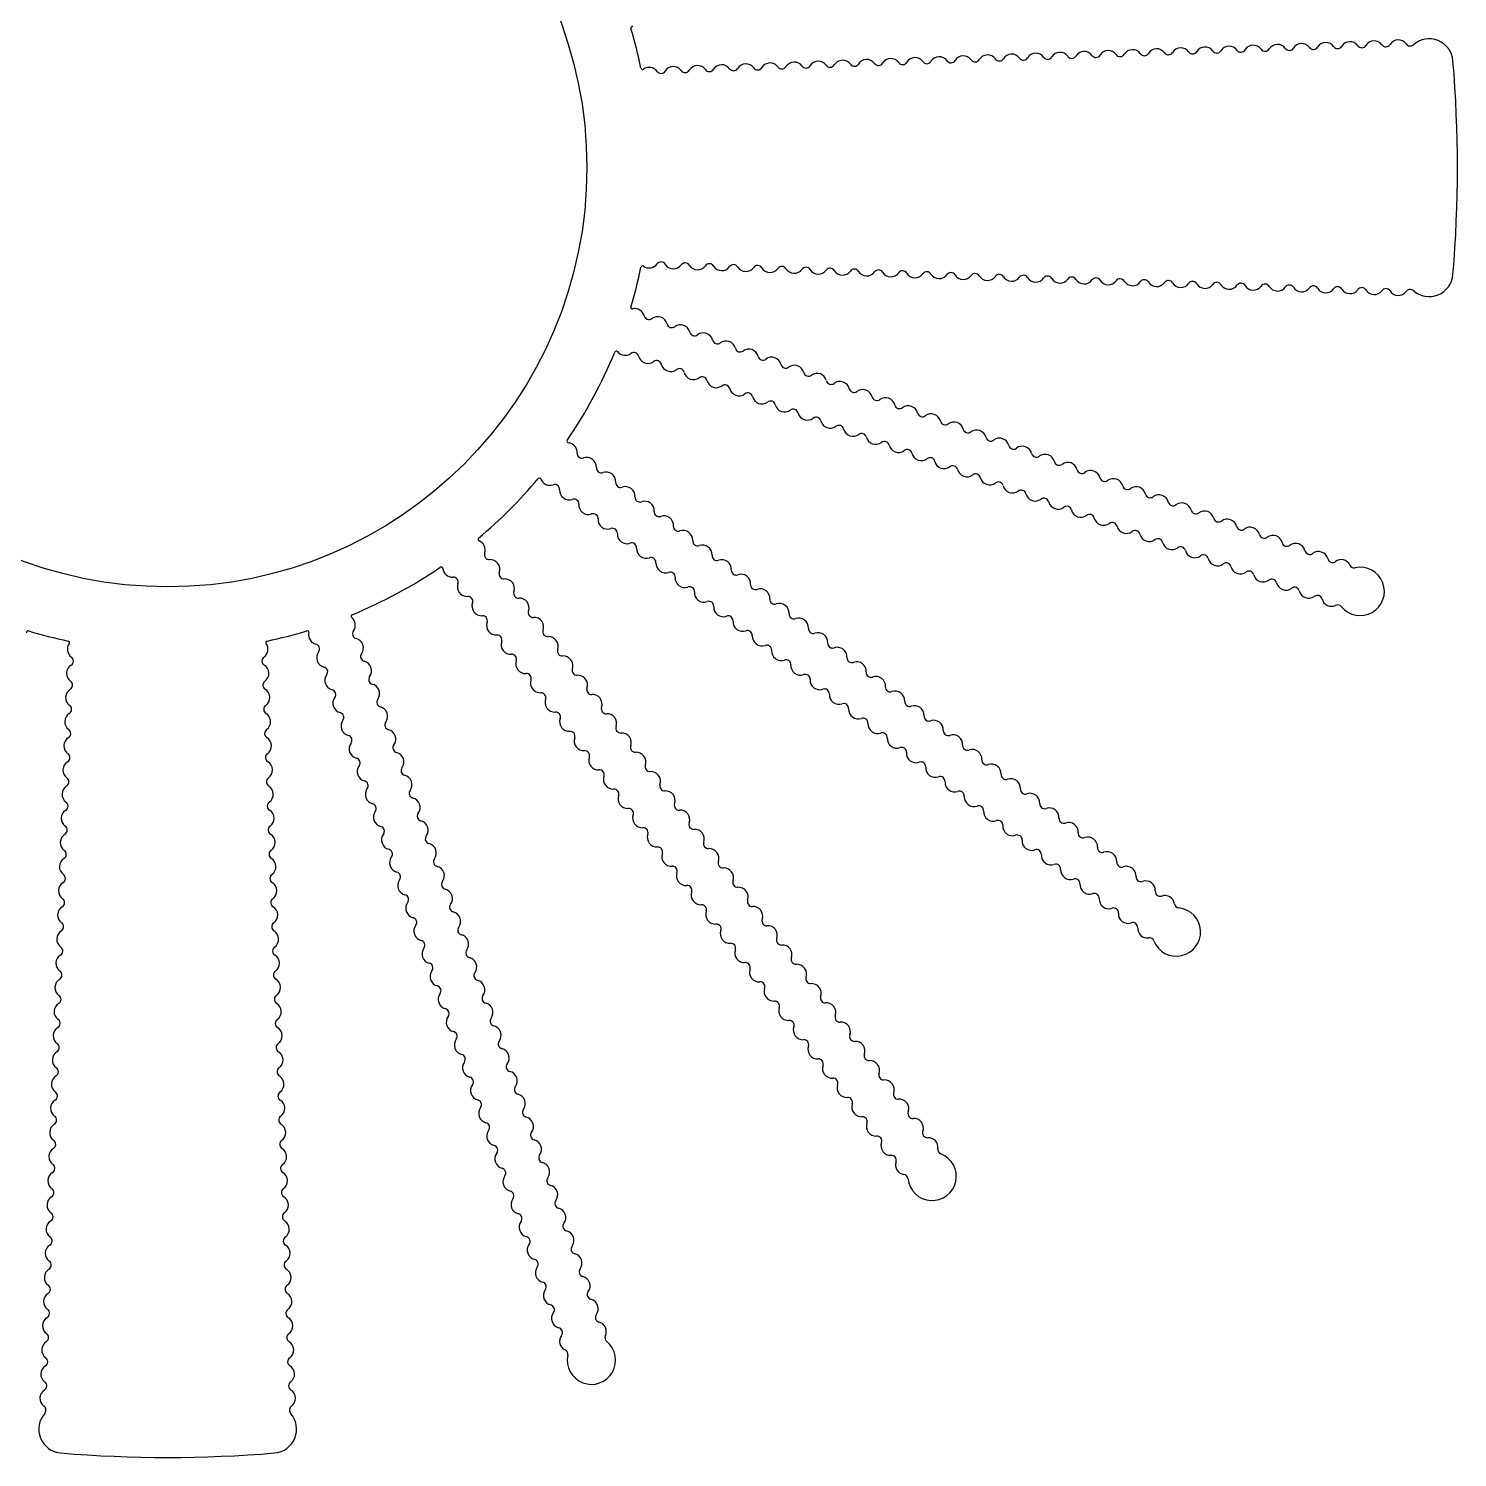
# Model space of a CAD drawing. Extents: x 1169.4 to 1249.4, y 450.2 to 530.2.
# Drawn here: x 1205.13 to 1249.44, y 450.16 to 494.47 of the extents above; entities that cross this region are included whole.
import ezdxf

# ---------------------------------------------------------------- set-up
doc = ezdxf.new("R2010")
doc.units = 0
doc.layers.get('0').update_dxf_attribs({"linetype": 'CONTINUOUS'})

msp = doc.modelspace()

# ---------------------------------------------------------------- linework, layer by layer
msp.add_circle((1209.442, 490.155), 13)
for centre, radius, start, end in [((1223.856, 494.484), 0.05, 77.6205, 196.7158), ((1209.442, 490.155), 15, 11.863, 16.7158), ((1247.609, 493.818), 0.3, 36.0343, 148.5456), ((1248.564, 493.41), 0.743, 4.7553, 131.1503), ((1235.618, 493.378), 0.3, 35.9509, 148.2491), ((1236.367, 493.406), 0.3, 35.9509, 148.2491), ((1237.117, 493.433), 0.3, 35.9509, 148.247), ((1237.866, 493.461), 0.3, 35.9528, 148.2491), ((1238.616, 493.488), 0.3, 35.9525, 148.2472), ((1238.981, 493.753), 0.152, 215.9477, 328.253), ((1239.365, 493.515), 0.3, 35.9509, 148.2471), ((1239.731, 493.781), 0.152, 215.9509, 328.2491), ((1240.115, 493.543), 0.3, 35.9526, 148.2491), ((1240.48, 493.808), 0.152, 215.9476, 328.2491), ((1240.864, 493.57), 0.3, 35.9509, 148.2491), ((1241.23, 493.836), 0.152, 215.9509, 328.2491), ((1241.613, 493.598), 0.3, 35.9509, 148.2491), ((1241.979, 493.863), 0.152, 215.9509, 328.2491), ((1242.363, 493.625), 0.3, 35.9509, 148.2491), ((1242.728, 493.89), 0.152, 215.9509, 328.2491), ((1243.112, 493.653), 0.3, 35.9509, 148.2491), ((1243.478, 493.918), 0.152, 215.9509, 328.2491), ((1243.862, 493.68), 0.3, 35.9509, 148.2491), ((1244.227, 493.945), 0.152, 215.9509, 328.2522), ((1244.611, 493.708), 0.3, 35.9526, 148.2476), ((1244.977, 493.973), 0.152, 215.9475, 328.2524), ((1245.361, 493.735), 0.3, 35.9525, 148.2474), ((1245.726, 494), 0.152, 215.9477, 328.2491), ((1246.11, 493.763), 0.3, 35.9509, 148.2491), ((1246.476, 494.028), 0.152, 215.9509, 328.2491), ((1246.859, 493.79), 0.3, 36.9053, 148.2491), ((1247.225, 494.056), 0.152, 214.123, 327.6291), ((1247.975, 494.084), 0.153, 216.0343, 311.1503), ((1224.171, 493.249), 0.05, 191.863, 305.9667), ((1224.377, 492.966), 0.3, 35.9524, 125.9667), ((1225.126, 492.993), 0.3, 35.953, 148.2472), ((1225.875, 493.021), 0.3, 35.9524, 148.2471), ((1226.625, 493.048), 0.3, 35.9509, 148.2491), ((1226.99, 493.313), 0.152, 215.9509, 328.2491), ((1227.374, 493.076), 0.3, 35.9509, 148.2491), ((1227.74, 493.341), 0.152, 215.9509, 328.2491), ((1228.124, 493.103), 0.3, 35.9526, 148.2491), ((1228.489, 493.368), 0.152, 215.9475, 328.2536), ((1228.873, 493.131), 0.3, 35.9509, 148.2468), ((1229.239, 493.396), 0.152, 215.9509, 328.2524), ((1229.623, 493.158), 0.3, 35.9509, 148.2475), ((1229.988, 493.423), 0.152, 215.9509, 328.2491), ((1230.372, 493.186), 0.3, 35.9509, 148.2491), ((1230.738, 493.451), 0.152, 215.9509, 328.2491), ((1231.121, 493.213), 0.3, 35.9509, 148.2491), ((1231.487, 493.478), 0.152, 215.9509, 328.2491), ((1231.871, 493.241), 0.3, 35.9509, 148.2491), ((1232.236, 493.506), 0.152, 215.9509, 328.2529), ((1232.62, 493.268), 0.3, 35.9509, 148.2472), ((1232.986, 493.533), 0.152, 215.9509, 328.2522), ((1233.37, 493.296), 0.3, 35.9531, 148.2475), ((1233.735, 493.561), 0.152, 215.9466, 328.2538), ((1234.119, 493.323), 0.3, 35.9534, 148.2467), ((1234.485, 493.588), 0.152, 215.946, 328.2532), ((1234.869, 493.351), 0.3, 35.9509, 148.247), ((1235.234, 493.616), 0.152, 215.9509, 328.2491), ((1235.984, 493.643), 0.152, 215.9509, 328.2491), ((1236.733, 493.671), 0.152, 215.9509, 328.2533), ((1237.482, 493.698), 0.152, 215.9509, 328.2491), ((1238.232, 493.726), 0.152, 215.9472, 328.2528), ((1209.442, 490.155), 40, 355.2447, 4.7553), ((1224.742, 493.231), 0.152, 215.9479, 328.253), ((1225.491, 493.258), 0.152, 215.9468, 328.2531), ((1226.241, 493.286), 0.152, 215.9479, 328.2491), ((1209.442, 490.155), 15, 343.284, 348.137), ((1224.171, 487.061), 0.05, 54.0333, 168.137), ((1224.377, 487.345), 0.3, 234.0333, 324.0476), ((1224.742, 487.08), 0.152, 31.747, 144.0521), ((1225.126, 487.317), 0.3, 211.7528, 324.047), ((1225.491, 487.052), 0.152, 31.7469, 144.0532), ((1225.875, 487.29), 0.3, 211.7529, 324.0476), ((1226.241, 487.025), 0.152, 31.7509, 144.0521), ((1226.625, 487.262), 0.3, 211.7509, 324.0491), ((1226.99, 486.997), 0.152, 31.7509, 144.0491), ((1227.374, 487.235), 0.3, 211.7509, 324.0491), ((1227.74, 486.97), 0.152, 31.7509, 144.0491), ((1228.124, 487.207), 0.3, 211.7509, 324.0474), ((1228.489, 486.942), 0.152, 31.7464, 144.0525), ((1228.873, 487.18), 0.3, 211.7532, 324.0491), ((1229.239, 486.915), 0.152, 31.7476, 144.0491), ((1229.988, 486.887), 0.152, 31.7509, 144.0491), ((1229.623, 487.152), 0.3, 211.7525, 324.0491), ((1230.372, 487.125), 0.3, 211.7509, 324.0491), ((1230.738, 486.86), 0.152, 31.7509, 144.0491), ((1231.121, 487.097), 0.3, 211.7509, 324.0491), ((1231.487, 486.832), 0.152, 31.7509, 144.0491), ((1231.871, 487.07), 0.3, 211.7509, 324.0491), ((1232.236, 486.805), 0.152, 31.7471, 144.0491), ((1232.62, 487.042), 0.3, 211.7528, 324.0491), ((1232.986, 486.777), 0.152, 31.7478, 144.0491), ((1233.37, 487.015), 0.3, 211.7525, 324.0469), ((1233.735, 486.75), 0.152, 31.7462, 144.0534), ((1234.119, 486.987), 0.3, 211.7533, 324.0466), ((1234.485, 486.722), 0.152, 31.7468, 144.054), ((1234.869, 486.96), 0.3, 211.753, 324.0491), ((1235.234, 486.695), 0.152, 31.7509, 144.0491), ((1235.618, 486.932), 0.3, 211.7509, 324.0491), ((1235.984, 486.667), 0.152, 31.7509, 144.0491), ((1236.367, 486.905), 0.3, 211.7509, 324.0491), ((1236.733, 486.64), 0.152, 31.7467, 144.0491), ((1237.117, 486.878), 0.3, 211.753, 324.0491), ((1237.482, 486.612), 0.152, 31.7509, 144.0491), ((1237.866, 486.85), 0.3, 211.7509, 324.0472), ((1238.232, 486.585), 0.152, 31.7472, 144.0528), ((1238.616, 486.823), 0.3, 211.7528, 324.0475), ((1238.981, 486.557), 0.152, 31.747, 144.0523), ((1239.365, 486.795), 0.3, 211.7529, 324.0491), ((1239.731, 486.53), 0.152, 31.7509, 144.0491), ((1240.115, 486.768), 0.3, 211.7509, 324.0474), ((1240.48, 486.503), 0.152, 31.7509, 144.0524), ((1240.864, 486.74), 0.3, 211.7509, 324.0491), ((1241.23, 486.475), 0.152, 31.7509, 144.0491), ((1241.979, 486.448), 0.152, 31.7509, 144.0491), ((1248.564, 486.901), 0.743, 228.8497, 355.2447), ((1241.613, 486.713), 0.3, 211.7509, 324.0491), ((1242.363, 486.685), 0.3, 211.7509, 324.0491), ((1242.728, 486.42), 0.152, 31.7509, 144.0491), ((1243.112, 486.658), 0.3, 211.7509, 324.0491), ((1243.478, 486.393), 0.152, 31.7509, 144.0491), ((1243.862, 486.63), 0.3, 211.7509, 324.0491), ((1244.227, 486.365), 0.152, 31.7478, 144.0491), ((1244.611, 486.603), 0.3, 211.7524, 324.0474), ((1244.977, 486.338), 0.152, 31.7476, 144.0525), ((1245.361, 486.575), 0.3, 211.7526, 324.0475), ((1245.726, 486.31), 0.152, 31.7509, 144.0523), ((1246.11, 486.548), 0.3, 211.7509, 324.0491), ((1246.476, 486.283), 0.152, 31.7509, 144.0491), ((1246.859, 486.52), 0.3, 211.7509, 323.0947), ((1247.225, 486.255), 0.152, 32.3709, 145.877), ((1247.609, 486.493), 0.3, 211.4544, 323.9657), ((1247.975, 486.226), 0.153, 48.8497, 143.9657), ((1223.856, 485.826), 0.05, 163.284, 282.3976), ((1223.932, 485.485), 0.3, 14.2899, 102.3976), ((1224.369, 485.596), 0.152, 194.2853, 306.5904), ((1224.638, 485.234), 0.3, 14.2904, 126.5846), ((1225.076, 485.345), 0.152, 194.2842, 306.5905), ((1225.345, 484.982), 0.3, 14.2899, 126.5845), ((1225.782, 485.094), 0.152, 194.2853, 306.5865), ((1226.052, 484.731), 0.3, 14.2883, 126.5865), ((1226.489, 484.843), 0.152, 194.2883, 306.5865), ((1209.442, 490.155), 15, 325.6856, 337.5909), ((1223.356, 484.418), 0.05, 38.4757, 157.5909), ((1223.63, 484.636), 0.3, 218.4757, 306.586), ((1223.899, 484.273), 0.152, 14.2855, 126.5906), ((1226.758, 484.48), 0.3, 14.2883, 126.5865), ((1227.196, 484.592), 0.152, 194.2883, 306.5865), ((1227.465, 484.229), 0.3, 14.2901, 126.5865), ((1224.337, 484.385), 0.3, 194.2913, 306.5855), ((1224.606, 484.022), 0.152, 14.2853, 126.5916), ((1225.043, 484.134), 0.3, 194.2913, 306.586), ((1225.312, 483.771), 0.152, 14.2893, 126.5906), ((1227.902, 484.341), 0.152, 194.2849, 306.591), ((1228.171, 483.978), 0.3, 14.2883, 126.5843), ((1228.609, 484.089), 0.152, 194.2883, 306.5898), ((1228.878, 483.727), 0.3, 14.2883, 126.5849), ((1225.75, 483.882), 0.3, 194.2893, 306.5875), ((1226.019, 483.52), 0.152, 14.2893, 126.5875), ((1226.457, 483.631), 0.3, 194.2893, 306.5875), ((1229.316, 483.838), 0.152, 194.2883, 306.5865), ((1229.585, 483.476), 0.3, 14.2883, 126.5865), ((1230.022, 483.587), 0.152, 194.2883, 306.5865), ((1230.291, 483.225), 0.3, 14.2883, 126.5865), ((1226.726, 483.269), 0.152, 14.2893, 126.5875), ((1227.163, 483.38), 0.3, 194.2893, 306.5858), ((1227.432, 483.018), 0.152, 14.2849, 126.591), ((1227.87, 483.129), 0.3, 194.2916, 306.5875), ((1230.729, 483.336), 0.152, 194.2883, 306.5865), ((1230.998, 482.974), 0.3, 14.2883, 126.5865), ((1231.436, 483.085), 0.152, 194.2883, 306.5904), ((1228.139, 482.767), 0.152, 14.2861, 126.5875), ((1228.577, 482.878), 0.3, 194.291, 306.5875), ((1228.846, 482.516), 0.152, 14.2893, 126.5875), ((1231.705, 482.722), 0.3, 14.2883, 126.5846), ((1232.142, 482.834), 0.152, 194.2883, 306.5896), ((1232.411, 482.471), 0.3, 14.2905, 126.585), ((1229.283, 482.627), 0.3, 194.2893, 306.5875), ((1229.552, 482.264), 0.152, 14.2893, 126.5875), ((1229.99, 482.376), 0.3, 194.2893, 306.5875), ((1230.259, 482.013), 0.152, 14.2893, 126.5875), ((1232.849, 482.583), 0.152, 194.284, 306.5912), ((1233.118, 482.22), 0.3, 14.2908, 126.5842), ((1233.556, 482.332), 0.152, 194.2835, 306.5907), ((1233.825, 481.969), 0.3, 14.2883, 126.5845), ((1221.873, 481.671), 0.05, 145.6856, 264.7636), ((1230.696, 482.125), 0.3, 194.2893, 306.5875), ((1230.966, 481.762), 0.152, 14.2855, 126.5875), ((1231.403, 481.874), 0.3, 194.2913, 306.5875), ((1234.262, 482.081), 0.152, 194.2883, 306.5865), ((1234.531, 481.718), 0.3, 14.2883, 126.5865), ((1234.969, 481.829), 0.152, 194.2883, 306.5865), ((1235.238, 481.467), 0.3, 14.2883, 126.5865), ((1221.841, 481.323), 0.3, 356.7021, 84.7636), ((1222.292, 481.297), 0.152, 176.6976, 289.0027), ((1231.672, 481.511), 0.152, 14.2862, 126.5875), ((1232.11, 481.623), 0.3, 194.2909, 306.5853), ((1232.379, 481.26), 0.152, 14.2846, 126.5919), ((1232.816, 481.372), 0.3, 194.2917, 306.5851), ((1235.675, 481.578), 0.152, 194.2883, 306.5907), ((1235.945, 481.216), 0.3, 14.2883, 126.5844), ((1236.382, 481.327), 0.152, 194.2883, 306.5865), ((1236.651, 480.965), 0.3, 14.2902, 126.5865), ((1222.439, 480.87), 0.3, 356.7027, 108.9969), ((1222.89, 480.844), 0.152, 176.6965, 289.0028), ((1233.086, 481.009), 0.152, 14.2852, 126.5924), ((1233.523, 481.12), 0.3, 194.2914, 306.5875), ((1233.792, 480.758), 0.152, 14.2893, 126.5875), ((1237.089, 481.076), 0.152, 194.2847, 306.5903), ((1237.358, 480.714), 0.3, 14.2899, 126.5847), ((1209.442, 490.155), 15, 309.9992, 319.9921), ((1220.97, 480.48), 0.05, 20.8795, 139.9921), ((1221.297, 480.604), 0.3, 200.8795, 288.9983), ((1223.037, 480.417), 0.3, 356.7021, 108.9968), ((1223.487, 480.391), 0.152, 176.6976, 288.9988), ((1234.23, 480.869), 0.3, 194.2893, 306.5875), ((1234.499, 480.507), 0.152, 14.2893, 126.5875), ((1234.936, 480.618), 0.3, 194.2893, 306.5875), ((1235.205, 480.256), 0.152, 14.2852, 126.5875), ((1237.795, 480.825), 0.152, 194.2852, 306.5904), ((1238.065, 480.463), 0.3, 14.2883, 126.5846), ((1238.502, 480.574), 0.152, 194.2883, 306.5865), ((1238.771, 480.211), 0.3, 14.29, 126.5865), ((1221.444, 480.178), 0.152, 356.6977, 109.0028), ((1221.895, 480.152), 0.3, 176.7035, 288.9977), ((1223.634, 479.964), 0.3, 356.7006, 108.9988), ((1224.085, 479.938), 0.152, 176.7006, 288.9988), ((1235.643, 480.367), 0.3, 194.2914, 306.5875), ((1235.912, 480.005), 0.152, 14.2893, 126.5875), ((1236.35, 480.116), 0.3, 194.2893, 306.5857), ((1239.209, 480.323), 0.152, 194.285, 306.5865), ((1239.478, 479.96), 0.3, 14.2883, 126.5865), ((1239.915, 480.072), 0.152, 194.2883, 306.5865), ((1240.184, 479.709), 0.3, 14.2883, 126.5865), ((1222.042, 479.725), 0.152, 356.6976, 109.0039), ((1222.493, 479.699), 0.3, 176.7036, 288.9983), ((1224.232, 479.511), 0.3, 356.7006, 108.9988), ((1224.683, 479.485), 0.152, 176.7006, 288.9988), ((1236.619, 479.754), 0.152, 14.2856, 126.5912), ((1237.056, 479.865), 0.3, 194.2912, 306.5859), ((1237.325, 479.502), 0.152, 14.2854, 126.5907), ((1237.763, 479.614), 0.3, 194.2913, 306.5875), ((1240.622, 479.821), 0.152, 194.2883, 306.5865), ((1240.891, 479.458), 0.3, 14.2883, 126.5865), ((1241.329, 479.57), 0.152, 194.2883, 306.5865), ((1241.598, 479.207), 0.3, 14.2883, 126.5865), ((1222.64, 479.272), 0.152, 356.7016, 109.0028), ((1223.09, 479.246), 0.3, 176.7016, 288.9998), ((1224.83, 479.058), 0.3, 356.7023, 108.9988), ((1225.281, 479.032), 0.152, 176.6972, 289.0033), ((1238.032, 479.251), 0.152, 14.2893, 126.5875), ((1238.47, 479.363), 0.3, 194.2893, 306.5859), ((1238.739, 479), 0.152, 14.2893, 126.5909), ((1242.035, 479.318), 0.152, 194.2883, 306.5865), ((1242.304, 478.956), 0.3, 14.2883, 126.5865), ((1219.116, 478.626), 0.05, 129.9992, 249.0853), ((1223.237, 478.819), 0.152, 356.7016, 108.9998), ((1223.688, 478.793), 0.3, 176.7016, 288.9998), ((1225.428, 478.605), 0.3, 356.7006, 108.9966), ((1239.176, 479.112), 0.3, 194.2893, 306.5875), ((1239.445, 478.749), 0.152, 14.2893, 126.5875), ((1239.883, 478.861), 0.3, 194.2893, 306.5875), ((1240.152, 478.498), 0.152, 14.2893, 126.5875), ((1242.742, 479.067), 0.152, 194.2883, 306.5896), ((1243.011, 478.705), 0.3, 14.2901, 126.585), ((1243.449, 478.816), 0.152, 194.2849, 306.5898), ((1243.718, 478.454), 0.3, 14.29, 126.5849), ((1218.991, 478.299), 0.3, 341.0105, 69.0853), ((1219.418, 478.152), 0.152, 161.006, 273.3111), ((1223.835, 478.366), 0.152, 356.7016, 108.9998), ((1224.286, 478.34), 0.3, 176.7016, 288.9981), ((1225.878, 478.579), 0.152, 176.7006, 289.0021), ((1226.025, 478.152), 0.3, 356.7006, 108.9972), ((1240.59, 478.609), 0.3, 194.2893, 306.5875), ((1240.859, 478.247), 0.152, 14.2893, 126.5875), ((1241.296, 478.358), 0.3, 194.2893, 306.5875), ((1244.155, 478.565), 0.152, 194.2851, 306.5865), ((1244.424, 478.203), 0.3, 14.2883, 126.5865), ((1244.862, 478.314), 0.152, 194.2883, 306.5865), ((1245.131, 477.951), 0.3, 15.2427, 126.5865), ((1209.442, 490.155), 15, 292.4093, 304.3056), ((1217.925, 477.723), 0.05, 5.2008, 124.3056), ((1218.273, 477.755), 0.3, 185.2008, 273.3067), ((1219.444, 477.702), 0.3, 341.0111, 93.3052), ((1224.433, 477.913), 0.152, 356.6971, 109.0032), ((1224.884, 477.887), 0.3, 176.7038, 288.9998), ((1226.476, 478.126), 0.152, 176.7006, 288.9988), ((1226.623, 477.699), 0.3, 356.7006, 108.9988), ((1241.565, 477.996), 0.152, 14.2893, 126.5875), ((1242.003, 478.107), 0.3, 194.2893, 306.5875), ((1242.272, 477.745), 0.152, 14.2863, 126.5875), ((1242.71, 477.856), 0.3, 194.2909, 306.5858), ((1245.569, 478.063), 0.152, 192.4605, 305.9666), ((1245.838, 477.7), 0.3, 25.575, 126.883), ((1246.427, 477.013), 0.75, 219.1358, 101.7407), ((1246.244, 477.895), 0.15, 205.575, 281.7407), ((1218.299, 477.304), 0.152, 341.0061, 93.3112), ((1219.871, 477.555), 0.152, 161.0049, 273.3112), ((1219.897, 477.104), 0.3, 341.0105, 93.3052), ((1225.031, 477.46), 0.152, 356.6983, 108.9998), ((1225.481, 477.434), 0.3, 176.7032, 288.9998), ((1227.074, 477.673), 0.152, 176.7006, 288.9988), ((1227.221, 477.247), 0.3, 356.7006, 108.9988), ((1242.979, 477.494), 0.152, 14.2861, 126.5909), ((1243.416, 477.605), 0.3, 194.291, 306.5859), ((1243.685, 477.243), 0.152, 14.2893, 126.5907), ((1244.123, 477.354), 0.3, 194.2893, 306.5875), ((1218.726, 477.157), 0.3, 161.0119, 273.3061), ((1218.752, 476.707), 0.152, 341.006, 93.3123), ((1220.324, 476.957), 0.152, 161.006, 273.3072), ((1225.628, 477.007), 0.152, 356.7016, 108.9998), ((1226.079, 476.981), 0.3, 176.7016, 288.9998), ((1227.672, 477.221), 0.152, 176.7006, 288.9988), ((1227.819, 476.794), 0.3, 356.7006, 108.9988), ((1244.392, 476.991), 0.152, 14.2893, 126.5875), ((1244.829, 477.103), 0.3, 194.2893, 305.6332), ((1245.098, 476.74), 0.152, 14.9093, 128.4154), ((1219.179, 476.56), 0.3, 161.012, 273.3066), ((1220.35, 476.506), 0.3, 341.009, 93.3072), ((1220.777, 476.359), 0.152, 161.009, 273.3072), ((1226.226, 476.555), 0.152, 356.7016, 108.9998), ((1226.677, 476.529), 0.3, 176.7016, 288.9998), ((1228.269, 476.768), 0.152, 176.7006, 289.0026), ((1228.416, 476.341), 0.3, 356.7006, 108.9969), ((1245.536, 476.852), 0.3, 193.9929, 295.3024), ((1245.728, 476.445), 0.15, 39.1358, 115.3024), ((1215.18, 476.242), 0.05, 112.4093, 231.5046), ((1214.962, 475.968), 0.3, 323.4145, 51.5046), ((1219.205, 476.109), 0.152, 341.01, 93.3112), ((1219.632, 475.962), 0.3, 161.01, 273.3082), ((1220.803, 475.909), 0.3, 341.009, 93.3072), ((1226.824, 476.102), 0.152, 356.7016, 108.9998), ((1227.275, 476.076), 0.3, 176.7016, 288.9998), ((1228.867, 476.315), 0.152, 176.7006, 289.0019), ((1229.014, 475.888), 0.3, 356.7028, 108.9973), ((1205.114, 475.741), 0.05, 73.284, 192.3976), ((1209.442, 490.155), 15, 253.284, 258.137), ((1209.442, 490.155), 15, 281.863, 286.7158), ((1213.771, 475.741), 0.05, 347.6205, 106.7158), ((1214.113, 475.666), 0.3, 167.6205, 255.7106), ((1215.324, 475.699), 0.152, 143.41, 255.715), ((1215.213, 475.261), 0.3, 323.4151, 75.7092), ((1219.658, 475.511), 0.152, 341.01, 93.3082), ((1221.23, 475.762), 0.152, 161.009, 273.3072), ((1221.256, 475.311), 0.3, 341.0107, 93.3072), ((1227.422, 475.649), 0.152, 356.6978, 108.9998), ((1227.872, 475.623), 0.3, 176.7035, 288.9998), ((1229.465, 475.862), 0.152, 176.6963, 289.0035), ((1229.612, 475.435), 0.3, 356.7031, 108.9964), ((1206.632, 475.221), 0.3, 144.0333, 234.0476), ((1206.349, 475.427), 0.05, 324.0333, 78.137), ((1212.253, 475.221), 0.3, 305.9524, 35.9667), ((1212.536, 475.427), 0.05, 101.863, 215.9667), ((1214.002, 475.229), 0.152, 323.4101, 75.7152), ((1214.364, 474.96), 0.3, 143.4159, 255.7101), ((1215.576, 474.992), 0.152, 143.4089, 255.7152), ((1220.085, 475.364), 0.3, 161.01, 273.3082), ((1220.111, 474.914), 0.152, 341.01, 93.3082), ((1221.683, 475.164), 0.152, 161.0056, 273.3117), ((1228.019, 475.196), 0.152, 356.6985, 108.9998), ((1228.47, 475.17), 0.3, 176.7031, 288.9976), ((1230.062, 475.409), 0.152, 176.6957, 289.0029), ((1230.209, 474.982), 0.3, 356.7006, 108.9967), ((1206.604, 474.472), 0.3, 121.7528, 234.047), ((1206.367, 474.856), 0.152, 301.747, 54.0521), ((1212.518, 474.856), 0.152, 125.9479, 238.253), ((1212.281, 474.472), 0.3, 305.953, 58.2472), ((1214.253, 474.522), 0.152, 323.41, 75.7163), ((1215.464, 474.555), 0.3, 323.4145, 75.7092), ((1220.538, 474.767), 0.3, 161.01, 273.3064), ((1221.709, 474.713), 0.3, 341.009, 93.3049), ((1222.136, 474.566), 0.152, 161.009, 273.3104), ((1228.617, 474.743), 0.152, 356.6969, 109.0041), ((1229.068, 474.717), 0.3, 176.704, 288.9973), ((1230.66, 474.956), 0.152, 176.7006, 288.9988), ((1230.807, 474.529), 0.3, 356.7006, 108.9988), ((1206.339, 474.106), 0.152, 301.7469, 54.0532), ((1212.546, 474.106), 0.152, 125.9468, 238.2531), ((1214.615, 474.253), 0.3, 143.416, 255.7106), ((1215.827, 474.285), 0.152, 143.4099, 255.7112), ((1220.564, 474.316), 0.152, 341.0055, 93.3116), ((1220.991, 474.169), 0.3, 161.0122, 273.3082), ((1222.162, 474.115), 0.3, 341.009, 93.3056), ((1229.215, 474.29), 0.152, 356.6975, 109.0047), ((1229.666, 474.264), 0.3, 176.7037, 288.9998), ((1231.258, 474.503), 0.152, 176.7006, 288.9988), ((1231.405, 474.076), 0.3, 356.7006, 108.9988), ((1206.577, 473.722), 0.3, 121.7529, 234.0476), ((1212.308, 473.722), 0.3, 305.9524, 58.2471), ((1214.504, 473.815), 0.152, 323.414, 75.7152), ((1214.866, 473.546), 0.3, 143.414, 255.7122), ((1215.715, 473.848), 0.3, 323.413, 75.7112), ((1221.017, 473.718), 0.152, 341.0067, 93.3082), ((1222.589, 473.969), 0.152, 161.009, 273.3072), ((1222.615, 473.518), 0.3, 341.009, 93.3072), ((1229.813, 473.837), 0.152, 356.7016, 108.9998), ((1230.263, 473.811), 0.3, 176.7016, 288.9998), ((1231.856, 474.05), 0.152, 176.7006, 289.003), ((1232.003, 473.623), 0.3, 356.7006, 108.9967), ((1206.312, 473.357), 0.152, 301.7509, 54.0521), ((1212.573, 473.357), 0.152, 125.9479, 238.2491), ((1216.078, 473.579), 0.152, 143.413, 255.7112), ((1215.966, 473.141), 0.3, 323.413, 75.7112), ((1221.444, 473.571), 0.3, 161.0116, 273.3082), ((1223.042, 473.371), 0.152, 161.009, 273.3072), ((1230.41, 473.384), 0.152, 356.7016, 108.9998), ((1230.861, 473.358), 0.3, 176.7016, 288.9998), ((1232.453, 473.597), 0.152, 176.7006, 288.9988), ((1232.6, 473.17), 0.3, 356.7025, 108.9988), ((1206.549, 472.973), 0.3, 121.7509, 234.0491), ((1212.335, 472.973), 0.3, 305.9509, 58.2491), ((1214.755, 473.109), 0.152, 323.414, 75.7122), ((1215.118, 472.84), 0.3, 143.414, 255.7122), ((1216.329, 472.872), 0.152, 143.413, 255.7112), ((1221.47, 473.121), 0.152, 341.01, 93.3082), ((1221.897, 472.974), 0.3, 161.01, 273.3082), ((1223.068, 472.92), 0.3, 341.009, 93.3072), ((1231.008, 472.931), 0.152, 356.6974, 108.9998), ((1231.459, 472.905), 0.3, 176.7037, 288.9998), ((1233.051, 473.145), 0.152, 176.6969, 289.0025), ((1233.198, 472.718), 0.3, 356.7022, 108.9969), ((1206.522, 472.223), 0.3, 121.7509, 234.0491), ((1206.284, 472.607), 0.152, 301.7509, 54.0491), ((1212.601, 472.607), 0.152, 125.9509, 238.2491), ((1212.363, 472.223), 0.3, 305.9509, 58.2491), ((1215.006, 472.402), 0.152, 323.414, 75.7122), ((1216.217, 472.435), 0.3, 323.4147, 75.7112), ((1221.923, 472.523), 0.152, 341.01, 93.3082), ((1222.35, 472.376), 0.3, 161.01, 273.3082), ((1223.495, 472.773), 0.152, 161.009, 273.3072), ((1223.521, 472.322), 0.3, 341.009, 93.3072), ((1231.606, 472.479), 0.152, 356.7016, 108.9998), ((1232.057, 472.453), 0.3, 176.7016, 288.9979), ((1233.649, 472.692), 0.152, 176.6974, 289.0027), ((1233.796, 472.265), 0.3, 356.7006, 108.9968), ((1206.257, 471.858), 0.152, 301.7509, 54.0491), ((1212.628, 471.858), 0.152, 125.9509, 238.2491), ((1215.369, 472.133), 0.3, 143.414, 255.7104), ((1216.58, 472.166), 0.152, 143.4095, 255.7157), ((1216.469, 471.728), 0.3, 323.413, 75.7089), ((1222.376, 471.925), 0.152, 341.01, 93.3082), ((1223.948, 472.176), 0.152, 161.009, 273.311), ((1223.974, 471.725), 0.3, 341.009, 93.3053), ((1232.204, 472.026), 0.152, 356.6979, 109.0035), ((1232.654, 472), 0.3, 176.7035, 288.9982), ((1234.247, 472.239), 0.152, 176.7006, 288.9988), ((1234.394, 471.812), 0.3, 356.7023, 108.9988), ((1206.494, 471.474), 0.3, 121.7509, 234.0474), ((1212.39, 471.474), 0.3, 305.9526, 58.2491), ((1215.257, 471.695), 0.152, 323.4095, 75.7156), ((1215.62, 471.426), 0.3, 143.4162, 255.7122), ((1216.831, 471.459), 0.152, 143.413, 255.7144), ((1222.803, 471.778), 0.3, 161.01, 273.3082), ((1224.401, 471.578), 0.152, 161.009, 273.3103), ((1232.801, 471.573), 0.152, 356.6977, 109.003), ((1233.252, 471.547), 0.3, 176.7036, 288.9998), ((1234.844, 471.786), 0.152, 176.6973, 288.9988), ((1234.991, 471.359), 0.3, 356.7006, 108.9988), ((1206.229, 471.108), 0.152, 301.7464, 54.0525), ((1212.656, 471.108), 0.152, 125.9475, 238.2536), ((1215.508, 470.989), 0.152, 323.4107, 75.7122), ((1216.72, 471.021), 0.3, 323.413, 75.7095), ((1222.829, 471.328), 0.152, 341.0062, 93.3082), ((1223.256, 471.181), 0.3, 161.0119, 273.3082), ((1224.427, 471.127), 0.3, 341.0112, 93.3056), ((1233.399, 471.12), 0.152, 356.7016, 108.9998), ((1233.85, 471.094), 0.3, 176.7016, 288.9981), ((1235.442, 471.333), 0.152, 176.7006, 288.9988), ((1235.589, 470.906), 0.3, 356.7006, 108.9988), ((1206.467, 470.725), 0.3, 121.7532, 234.0491), ((1212.418, 470.725), 0.3, 305.9509, 58.2468), ((1215.871, 470.72), 0.3, 143.4156, 255.7122), ((1217.082, 470.752), 0.152, 143.413, 255.7112), ((1223.282, 470.73), 0.152, 341.0069, 93.3082), ((1223.709, 470.583), 0.3, 161.0115, 273.306), ((1224.854, 470.98), 0.152, 161.0047, 273.3119), ((1224.88, 470.529), 0.3, 341.0115, 93.3048), ((1233.997, 470.667), 0.152, 356.7016, 109.0031), ((1234.448, 470.641), 0.3, 176.7016, 288.9998), ((1236.04, 470.88), 0.152, 176.7006, 288.9988), ((1236.187, 470.453), 0.3, 356.7006, 108.9988), ((1206.439, 469.975), 0.3, 121.7525, 234.0491), ((1206.202, 470.359), 0.152, 301.7476, 54.0491), ((1212.683, 470.359), 0.152, 125.9509, 238.2524), ((1212.445, 469.975), 0.3, 305.9509, 58.2475), ((1215.759, 470.282), 0.152, 323.414, 75.7122), ((1216.122, 470.013), 0.3, 143.414, 255.7122), ((1216.971, 470.315), 0.3, 323.413, 75.7112), ((1223.735, 470.132), 0.152, 341.0053, 93.3125), ((1225.307, 470.382), 0.152, 161.0041, 273.3113), ((1225.333, 469.932), 0.3, 341.009, 93.3051), ((1234.594, 470.214), 0.152, 356.7016, 108.9998), ((1235.045, 470.188), 0.3, 176.7016, 288.9998), ((1236.638, 470.427), 0.152, 176.7006, 288.9988), ((1236.785, 470), 0.3, 356.7006, 108.9988), ((1217.333, 470.046), 0.152, 143.413, 255.7112), ((1217.222, 469.608), 0.3, 323.413, 75.7112), ((1224.162, 469.985), 0.3, 161.0123, 273.3057), ((1225.76, 469.785), 0.152, 161.009, 273.3072), ((1235.192, 469.761), 0.152, 356.7016, 108.9998), ((1235.643, 469.735), 0.3, 176.7016, 288.9998), ((1237.235, 469.974), 0.152, 176.7006, 288.9988), ((1237.382, 469.547), 0.3, 356.7006, 108.9988), ((1206.412, 469.226), 0.3, 121.7509, 234.0491), ((1206.174, 469.61), 0.152, 301.7509, 54.0491), ((1212.71, 469.61), 0.152, 125.9509, 238.2491), ((1212.473, 469.226), 0.3, 305.9509, 58.2491), ((1216.011, 469.576), 0.152, 323.414, 75.7122), ((1216.373, 469.306), 0.3, 143.414, 255.7122), ((1217.584, 469.339), 0.152, 143.413, 255.7112), ((1224.188, 469.535), 0.152, 341.0058, 93.3131), ((1224.615, 469.388), 0.3, 161.0121, 273.3082), ((1225.786, 469.334), 0.3, 341.009, 93.3072), ((1235.79, 469.308), 0.152, 356.7016, 108.9998), ((1236.241, 469.282), 0.3, 176.7016, 288.9998), ((1237.833, 469.521), 0.152, 176.7006, 289.0019), ((1237.98, 469.094), 0.3, 356.7023, 108.9973), ((1206.147, 468.86), 0.152, 301.7509, 54.0491), ((1212.738, 468.86), 0.152, 125.9509, 238.2491), ((1216.262, 468.869), 0.152, 323.414, 75.7122), ((1217.473, 468.901), 0.3, 323.413, 75.7112), ((1224.641, 468.937), 0.152, 341.01, 93.3082), ((1225.068, 468.79), 0.3, 161.01, 273.3082), ((1226.213, 469.187), 0.152, 161.009, 273.3072), ((1226.239, 468.736), 0.3, 341.009, 93.3072), ((1236.388, 468.856), 0.152, 356.7016, 108.9998), ((1236.838, 468.83), 0.3, 176.7016, 288.9998), ((1238.431, 469.068), 0.152, 176.6972, 289.0021), ((1238.578, 468.642), 0.3, 356.7022, 108.9972), ((1206.385, 468.476), 0.3, 121.7509, 234.0491), ((1212.5, 468.476), 0.3, 305.9509, 58.2491), ((1216.624, 468.6), 0.3, 143.414, 255.7122), ((1217.835, 468.632), 0.152, 143.413, 255.715), ((1217.724, 468.195), 0.3, 323.413, 75.7093), ((1225.094, 468.339), 0.152, 341.01, 93.3082), ((1226.666, 468.589), 0.152, 161.009, 273.3114), ((1226.692, 468.139), 0.3, 341.009, 93.3051), ((1236.985, 468.403), 0.152, 356.6985, 108.9998), ((1239.029, 468.616), 0.152, 176.6974, 288.9988), ((1239.176, 468.189), 0.3, 356.7006, 108.9988), ((1206.357, 467.727), 0.3, 121.7509, 234.0491), ((1206.119, 468.111), 0.152, 301.7509, 54.0491), ((1212.765, 468.111), 0.152, 125.9509, 238.2491), ((1212.528, 467.727), 0.3, 305.9509, 58.2491), ((1216.513, 468.162), 0.152, 323.4101, 75.7122), ((1216.875, 467.893), 0.3, 143.4159, 255.7122), ((1218.087, 467.926), 0.152, 143.413, 255.7143), ((1225.521, 468.192), 0.3, 161.01, 273.3082), ((1227.119, 467.992), 0.152, 161.009, 273.3072), ((1237.436, 468.377), 0.3, 176.7031, 288.9981), ((1237.583, 467.95), 0.152, 356.6983, 109.0032), ((1239.626, 468.163), 0.152, 176.7006, 288.9988), ((1239.773, 467.736), 0.3, 357.655, 108.9988), ((1216.764, 467.456), 0.152, 323.4109, 75.7122), ((1217.975, 467.488), 0.3, 323.4152, 75.7096), ((1225.547, 467.742), 0.152, 341.0058, 93.3082), ((1225.974, 467.595), 0.3, 161.0121, 273.3082), ((1227.145, 467.541), 0.3, 341.0109, 93.3072), ((1238.034, 467.924), 0.3, 176.7032, 288.9982), ((1238.181, 467.497), 0.152, 356.7016, 109.003), ((1240.224, 467.71), 0.152, 174.8727, 288.3788), ((1240.371, 467.283), 0.3, 7.9873, 109.2953), ((1206.33, 466.977), 0.3, 121.7528, 234.0491), ((1206.092, 467.361), 0.152, 301.7471, 54.0491), ((1212.793, 467.361), 0.152, 125.9509, 238.2529), ((1212.555, 466.977), 0.3, 305.9509, 58.2472), ((1217.126, 467.186), 0.3, 143.4155, 255.71), ((1218.338, 467.219), 0.152, 143.4086, 255.7159), ((1226, 467.144), 0.152, 341.01, 93.3082), ((1226.427, 466.997), 0.3, 161.01, 273.3063), ((1227.572, 467.394), 0.152, 161.0053, 273.3109), ((1227.598, 466.943), 0.3, 341.0106, 93.3053), ((1238.632, 467.471), 0.3, 176.7016, 288.9998), ((1238.779, 467.044), 0.152, 356.7016, 108.9998), ((1240.725, 466.45), 0.75, 201.5481, 84.1529), ((1240.817, 467.345), 0.15, 187.9873, 264.1529), ((1206.064, 466.612), 0.152, 301.7478, 54.0491), ((1212.82, 466.612), 0.152, 125.9509, 238.2522), ((1217.015, 466.749), 0.152, 323.4093, 75.7165), ((1217.378, 466.48), 0.3, 143.4163, 255.7097), ((1218.226, 466.781), 0.3, 323.4154, 75.7088), ((1226.453, 466.546), 0.152, 341.0063, 93.3119), ((1228.025, 466.796), 0.152, 161.0058, 273.3111), ((1228.051, 466.346), 0.3, 341.009, 93.3052), ((1239.229, 467.018), 0.3, 176.7016, 288.0454), ((1239.376, 466.591), 0.152, 357.3216, 110.8277), ((1206.302, 466.228), 0.3, 121.7525, 234.0469), ((1212.583, 466.228), 0.3, 305.9531, 58.2475), ((1217.266, 466.042), 0.152, 323.4098, 75.717), ((1218.589, 466.512), 0.152, 143.4081, 255.7153), ((1218.477, 466.075), 0.3, 323.413, 75.7091), ((1226.88, 466.399), 0.3, 161.0119, 273.3066), ((1228.478, 466.199), 0.152, 161.009, 273.3072), ((1239.827, 466.565), 0.3, 176.4051, 277.7146), ((1239.888, 466.119), 0.15, 21.5481, 97.7146), ((1206.037, 465.862), 0.152, 301.7462, 54.0534), ((1212.848, 465.862), 0.152, 125.9466, 238.2538), ((1217.629, 465.773), 0.3, 143.416, 255.7122), ((1218.84, 465.806), 0.152, 143.413, 255.7112), ((1226.906, 465.949), 0.152, 341.0061, 93.3113), ((1227.333, 465.802), 0.3, 161.0119, 273.3082), ((1228.504, 465.748), 0.3, 341.0107, 93.3072), ((1206.275, 465.479), 0.3, 121.7533, 234.0466), ((1212.61, 465.479), 0.3, 305.9534, 58.2467), ((1217.517, 465.336), 0.152, 323.414, 75.7122), ((1218.728, 465.368), 0.3, 323.413, 75.7112), ((1227.359, 465.351), 0.152, 341.01, 93.3082), ((1227.786, 465.204), 0.3, 161.01, 273.3065), ((1228.931, 465.601), 0.152, 161.0057, 273.3072), ((1228.957, 465.15), 0.3, 341.009, 93.3072), ((1206.247, 464.729), 0.3, 121.753, 234.0491), ((1206.01, 465.113), 0.152, 301.7468, 54.054), ((1212.875, 465.113), 0.152, 125.946, 238.2532), ((1212.638, 464.729), 0.3, 305.9509, 58.247), ((1217.88, 465.067), 0.3, 143.414, 255.7122), ((1219.091, 465.099), 0.152, 143.413, 255.7112), ((1218.98, 464.661), 0.3, 323.413, 75.7112), ((1227.812, 464.753), 0.152, 341.01, 93.3115), ((1229.384, 465.003), 0.152, 161.009, 273.3072), ((1205.982, 464.364), 0.152, 301.7509, 54.0491), ((1212.903, 464.364), 0.152, 125.9509, 238.2491), ((1217.768, 464.629), 0.152, 323.414, 75.7122), ((1218.131, 464.36), 0.3, 143.414, 255.7122), ((1219.342, 464.392), 0.152, 143.413, 255.7153), ((1228.239, 464.606), 0.3, 161.01, 273.3082), ((1229.41, 464.553), 0.3, 341.009, 93.3072), ((1229.837, 464.406), 0.152, 161.009, 273.3072), ((1206.22, 463.98), 0.3, 121.7509, 234.0491), ((1212.665, 463.98), 0.3, 305.9509, 58.2491), ((1218.019, 463.922), 0.152, 323.4098, 75.7122), ((1219.231, 463.955), 0.3, 323.413, 75.7091), ((1228.265, 464.156), 0.152, 341.01, 93.3082), ((1228.692, 464.009), 0.3, 161.01, 273.3082), ((1229.863, 463.955), 0.3, 341.009, 93.3072), ((1205.955, 463.614), 0.152, 301.7509, 54.0491), ((1212.93, 463.614), 0.152, 125.9509, 238.2491), ((1218.382, 463.653), 0.3, 143.4161, 255.7122), ((1219.593, 463.686), 0.152, 143.413, 255.7112), ((1219.482, 463.248), 0.3, 323.4148, 75.7112), ((1228.718, 463.558), 0.152, 341.01, 93.3082), ((1230.29, 463.808), 0.152, 161.009, 273.3072), ((1230.316, 463.357), 0.3, 341.009, 93.3072), ((1206.192, 463.23), 0.3, 121.7509, 234.0491), ((1212.693, 463.23), 0.3, 305.9509, 58.2491), ((1218.271, 463.216), 0.152, 323.414, 75.7122), ((1218.633, 462.947), 0.3, 143.414, 255.7103), ((1229.145, 463.411), 0.3, 161.01, 273.3082), ((1229.171, 462.96), 0.152, 341.01, 93.3082), ((1230.743, 463.21), 0.152, 161.009, 273.3072), ((1206.165, 462.481), 0.3, 121.753, 234.0491), ((1205.927, 462.865), 0.152, 301.7467, 54.0491), ((1212.958, 462.865), 0.152, 125.9509, 238.2533), ((1212.72, 462.481), 0.3, 305.9509, 58.247), ((1218.522, 462.509), 0.152, 323.4102, 75.7159), ((1219.844, 462.979), 0.152, 143.4093, 255.7149), ((1219.733, 462.542), 0.3, 323.4146, 75.7093), ((1229.598, 462.813), 0.3, 161.01, 273.3082), ((1230.769, 462.76), 0.3, 341.009, 93.3072), ((1231.196, 462.613), 0.152, 161.009, 273.3103), ((1205.9, 462.115), 0.152, 301.7509, 54.0491), ((1212.985, 462.115), 0.152, 125.9509, 238.2491), ((1218.884, 462.24), 0.3, 143.4158, 255.7106), ((1220.095, 462.272), 0.152, 143.4098, 255.7151), ((1229.624, 462.363), 0.152, 341.01, 93.3082), ((1230.051, 462.216), 0.3, 161.01, 273.3082), ((1231.222, 462.162), 0.3, 341.0107, 93.3056), ((1206.137, 461.731), 0.3, 121.7509, 234.0472), ((1212.748, 461.731), 0.3, 305.9528, 58.2491), ((1218.773, 461.802), 0.152, 323.4101, 75.7153), ((1219.984, 461.835), 0.3, 323.413, 75.7092), ((1230.077, 461.765), 0.152, 341.0069, 93.3082), ((1231.648, 462.015), 0.152, 161.0056, 273.3105), ((1231.675, 461.564), 0.3, 341.0106, 93.3055), ((1205.872, 461.366), 0.152, 301.7472, 54.0528), ((1213.013, 461.366), 0.152, 125.9472, 238.2528), ((1219.135, 461.533), 0.3, 143.4159, 255.7122), ((1220.346, 461.566), 0.152, 143.413, 255.7112), ((1220.235, 461.128), 0.3, 323.4147, 75.7112), ((1230.504, 461.618), 0.3, 161.0115, 273.3065), ((1230.53, 461.167), 0.152, 341.0067, 93.3116), ((1232.101, 461.417), 0.152, 161.0058, 273.3072), ((1206.11, 460.982), 0.3, 121.7528, 234.0475), ((1212.775, 460.982), 0.3, 305.9525, 58.2472), ((1219.024, 461.096), 0.152, 323.414, 75.7122), ((1219.386, 460.827), 0.3, 143.414, 255.7105), ((1220.598, 460.859), 0.152, 143.4096, 255.7112), ((1230.957, 461.02), 0.3, 161.0116, 273.3066), ((1232.127, 460.967), 0.3, 341.009, 93.3072), ((1206.082, 460.233), 0.3, 121.7529, 234.0491), ((1205.845, 460.616), 0.152, 301.747, 54.0523), ((1213.04, 460.616), 0.152, 125.9477, 238.253), ((1212.803, 460.233), 0.3, 305.9509, 58.2471), ((1219.275, 460.389), 0.152, 323.414, 75.7155), ((1220.486, 460.422), 0.3, 323.413, 75.7112), ((1230.983, 460.57), 0.152, 341.01, 93.3114), ((1231.41, 460.423), 0.3, 161.01, 273.3082), ((1232.554, 460.82), 0.152, 161.009, 273.3072), ((1232.58, 460.369), 0.3, 341.9634, 93.3072), ((1205.817, 459.867), 0.152, 301.7509, 54.0491), ((1213.068, 459.867), 0.152, 125.9509, 238.2491), ((1219.638, 460.12), 0.3, 143.414, 255.7122), ((1220.849, 460.152), 0.152, 143.413, 255.7112), ((1220.737, 459.715), 0.3, 323.413, 75.7112), ((1231.436, 459.972), 0.152, 341.01, 93.3082), ((1233.007, 460.222), 0.152, 159.1811, 272.6872), ((1233.033, 459.771), 0.3, 352.2957, 93.6037), ((1206.055, 459.483), 0.3, 121.7509, 234.0474), ((1212.83, 459.483), 0.3, 305.9526, 58.2491), ((1219.526, 459.683), 0.152, 323.414, 75.7122), ((1219.889, 459.413), 0.3, 143.414, 255.7122), ((1231.863, 459.825), 0.3, 161.01, 272.3538), ((1233.149, 458.874), 0.75, 185.8565, 68.4613), ((1233.479, 459.711), 0.15, 172.2957, 248.4613), ((1205.79, 459.118), 0.152, 301.7509, 54.0524), ((1213.095, 459.118), 0.152, 125.9476, 238.2491), ((1219.777, 458.976), 0.152, 323.414, 75.7122), ((1221.1, 459.446), 0.152, 143.413, 255.7112), ((1220.988, 459.008), 0.3, 323.413, 75.7112), ((1231.889, 459.374), 0.152, 341.6299, 95.1361), ((1232.316, 459.227), 0.3, 160.7135, 262.023), ((1206.027, 458.734), 0.3, 121.7509, 234.0491), ((1212.858, 458.734), 0.3, 305.9509, 58.2491), ((1220.14, 458.707), 0.3, 143.414, 255.7122), ((1221.351, 458.739), 0.152, 143.413, 255.7112), ((1232.253, 458.782), 0.15, 5.8565, 82.023), ((1206, 457.984), 0.3, 121.7509, 234.0491), ((1205.762, 458.368), 0.152, 301.7509, 54.0491), ((1213.123, 458.368), 0.152, 125.9509, 238.2491), ((1212.885, 457.984), 0.3, 305.9509, 58.2491), ((1220.028, 458.269), 0.152, 323.414, 75.7122), ((1221.239, 458.302), 0.3, 323.413, 75.7112), ((1220.391, 458), 0.3, 143.414, 255.7122), ((1221.602, 458.033), 0.152, 143.413, 255.7112), ((1221.491, 457.595), 0.3, 323.413, 75.7112), ((1205.972, 457.235), 0.3, 121.7509, 234.0491), ((1205.735, 457.619), 0.152, 301.7509, 54.0491), ((1213.15, 457.619), 0.152, 125.9509, 238.2491), ((1212.913, 457.235), 0.3, 305.9509, 58.2491), ((1220.279, 457.563), 0.152, 323.414, 75.7122), ((1220.642, 457.293), 0.3, 143.414, 255.7122), ((1221.853, 457.326), 0.152, 143.413, 255.7143), ((1205.707, 456.869), 0.152, 301.7509, 54.0491), ((1213.178, 456.869), 0.152, 125.9509, 238.2491), ((1220.531, 456.856), 0.152, 323.4109, 75.7122), ((1221.742, 456.888), 0.3, 323.4147, 75.7096), ((1205.945, 456.485), 0.3, 121.7509, 234.0491), ((1212.94, 456.485), 0.3, 305.9509, 58.2491), ((1220.893, 456.587), 0.3, 143.4155, 255.7105), ((1222.104, 456.619), 0.152, 143.4096, 255.7145), ((1221.993, 456.182), 0.3, 323.4146, 75.7095), ((1205.68, 456.12), 0.152, 301.7509, 54.0491), ((1213.205, 456.12), 0.152, 125.9509, 238.2491), ((1220.782, 456.149), 0.152, 323.4107, 75.7156), ((1221.144, 455.88), 0.3, 143.4156, 255.7105), ((1222.355, 455.913), 0.152, 143.4098, 255.7112), ((1205.917, 455.736), 0.3, 121.7509, 234.0491), ((1212.968, 455.736), 0.3, 305.9509, 58.2491), ((1221.033, 455.443), 0.152, 323.414, 75.7154), ((1222.244, 455.475), 0.3, 323.413, 75.7112), ((1205.89, 454.987), 0.3, 121.7524, 234.0474), ((1205.652, 455.37), 0.152, 301.7478, 54.0491), ((1213.233, 455.37), 0.152, 125.9509, 238.2522), ((1212.995, 454.987), 0.3, 305.9526, 58.2476), ((1221.395, 455.174), 0.3, 143.414, 255.7122), ((1222.606, 455.206), 0.152, 143.413, 255.7112), ((1205.625, 454.621), 0.152, 301.7476, 54.0525), ((1213.26, 454.621), 0.152, 125.9475, 238.2524), ((1221.284, 454.736), 0.152, 323.414, 75.7122), ((1222.495, 454.768), 0.3, 324.3673, 75.7112), ((1205.862, 454.237), 0.3, 121.7526, 234.0475), ((1213.022, 454.237), 0.3, 305.9525, 58.2474), ((1221.646, 454.467), 0.3, 143.414, 254.7578), ((1222.858, 454.499), 0.152, 141.5851, 255.0912), ((1222.746, 454.062), 0.3, 334.6997, 76.0077), ((1205.597, 453.872), 0.152, 301.7509, 54.0523), ((1213.288, 453.872), 0.152, 125.9477, 238.2491), ((1221.535, 454.029), 0.152, 324.0339, 77.54), ((1221.898, 453.76), 0.3, 143.1175, 244.427), ((1223.153, 453.869), 0.15, 154.6997, 230.8653), ((1205.835, 453.488), 0.3, 121.7509, 234.0491), ((1213.05, 453.488), 0.3, 305.9509, 58.2491), ((1221.703, 453.354), 0.15, 348.2605, 64.427), ((1222.585, 453.171), 0.75, 168.2605, 50.8653), ((1205.807, 452.738), 0.3, 121.7509, 233.0947), ((1205.57, 453.122), 0.152, 301.7509, 54.0491), ((1213.315, 453.122), 0.152, 125.9509, 238.2491), ((1213.077, 452.738), 0.3, 306.9053, 58.2491), ((1205.542, 452.373), 0.152, 302.3709, 55.877), ((1213.343, 452.373), 0.152, 124.123, 237.6291), ((1205.78, 451.989), 0.3, 121.4544, 233.9657), ((1213.105, 451.989), 0.3, 306.0343, 58.5456), ((1205.514, 451.623), 0.153, 318.8497, 53.9657), ((1213.371, 451.623), 0.153, 126.0343, 221.1503), ((1206.188, 451.033), 0.743, 138.8497, 265.2447), ((1212.697, 451.033), 0.743, 274.7553, 41.1503), ((1209.442, 490.155), 40, 265.2447, 274.7553)]:
    msp.add_arc(centre, radius, start, end)

doc.saveas('drawing.dxf')
